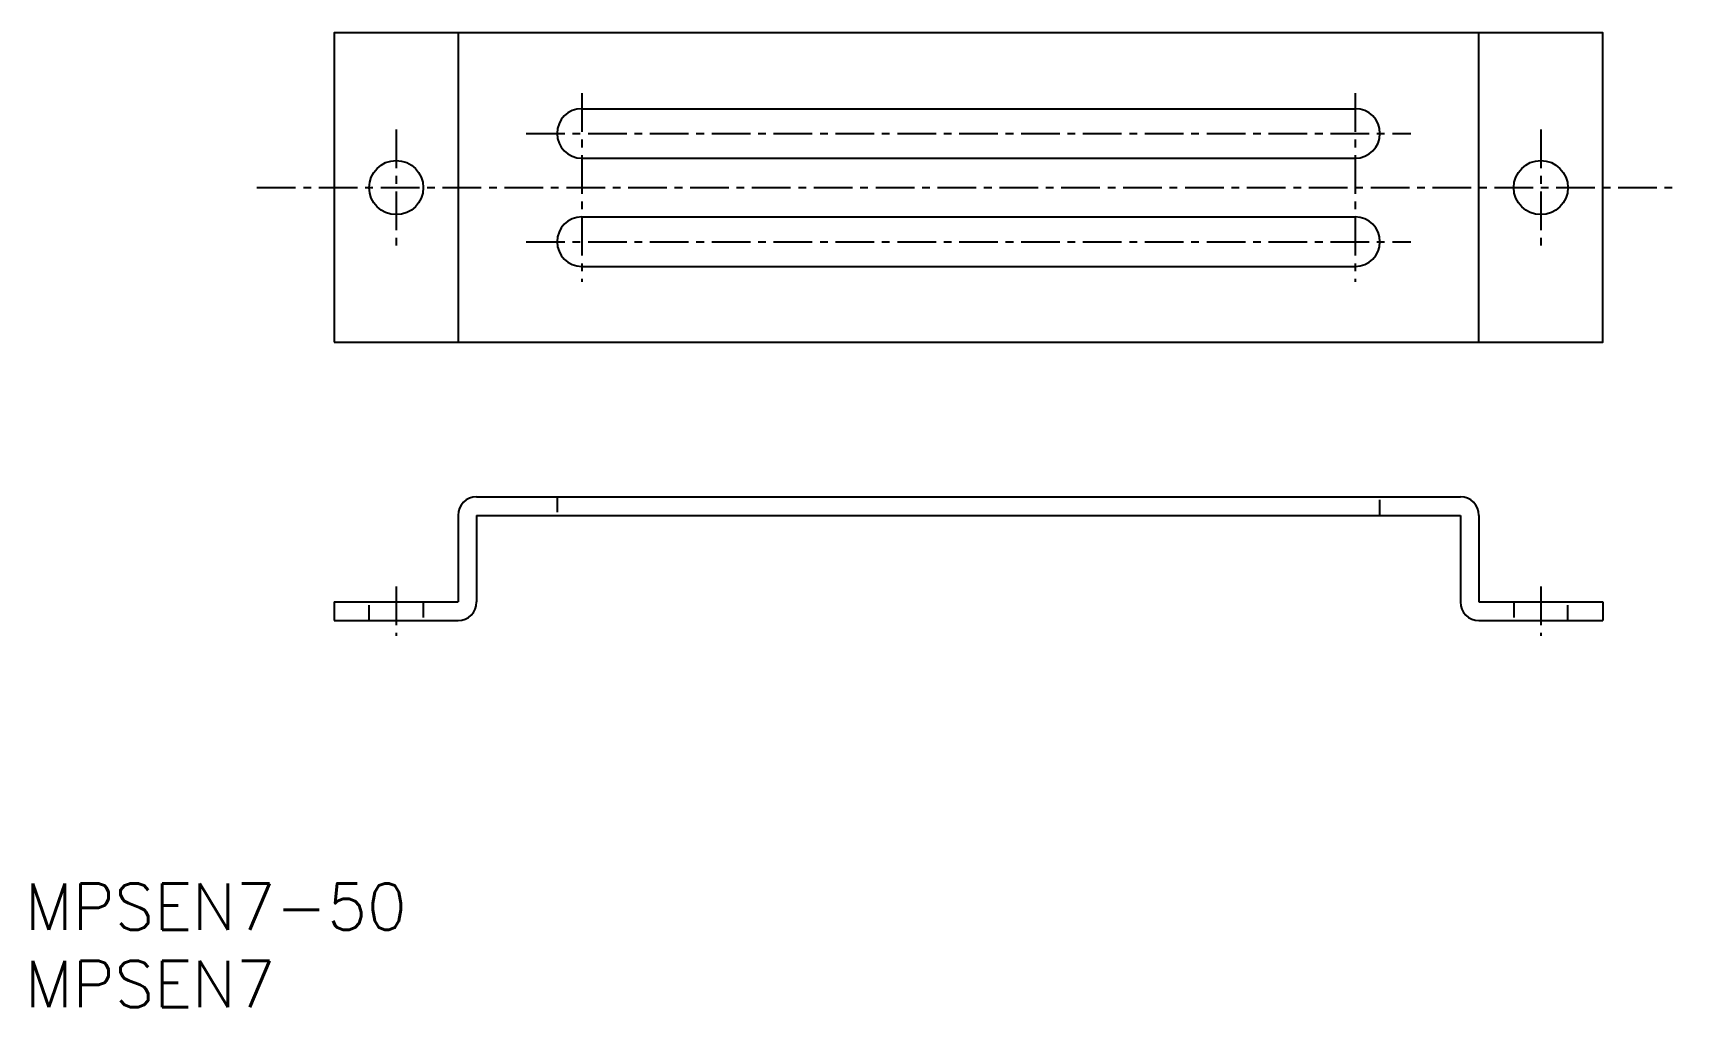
# Model space of a CAD drawing. Extents: x 66 to 172, y -94 to -31.
import ezdxf

# ---------------------------------------------------------------- set-up
doc = ezdxf.new("R2010")
doc.units = 0
doc.header["$LTSCALE"] = 2
doc.linetypes.add('CENTER', pattern=[2, 1.25, -0.25, 0.25, -0.25])
doc.linetypes.add('DASHED', pattern=[0.75, 0.5, -0.25])
doc.layers.get('0').update_dxf_attribs({"linetype": 'CONTINUOUS'})
doc.layers.add('CENTER', color=1, linetype='CENTER')
doc.styles.get("Standard").update_dxf_attribs({"font": 'txt.shx', "bigfont": 'bigfont.shx'})

msp = doc.modelspace()

# ---------------------------------------------------------------- linework, layer by layer
at = {"color": 7, "linetype": 'CONTINUOUS'}
for p, q in [((93.06, -31.25), (93.06, -51.25)), ((159.06, -51.25), (159.06, -31.25)), ((101.06, -36.15), (151.06, -36.15)), ((101.06, -39.35), (151.06, -39.35)), ((101.06, -43.15), (151.06, -43.15)), ((101.06, -46.35), (151.06, -46.35)), ((94.26, -61.25), (157.86, -61.25)), ((93.06, -62.45), (93.06, -68.05)), ((94.26, -62.45), (157.86, -62.45)), ((94.26, -62.45), (94.26, -68.05)), ((157.86, -62.45), (157.86, -68.05)), ((159.06, -62.45), (159.06, -68.05)), ((85.06, -68.05), (85.06, -69.25)), ((85.06, -68.05), (93.06, -68.05)), ((159.06, -68.05), (167.06, -68.05)), ((167.06, -68.05), (167.06, -69.25)), ((85.06, -69.25), (93.06, -69.25)), ((159.06, -69.25), (167.06, -69.25))]:
    msp.add_line(p, q, dxfattribs=at)
at = {"color": 3, "linetype": 'DASHED'}
for p, q in [((99.46, -61.25), (99.46, -62.45)), ((152.66, -62.45), (152.66, -61.25)), ((87.31, -69.25), (87.31, -68.05)), ((90.81, -68.05), (90.81, -69.25)), ((161.31, -68.05), (161.31, -69.25)), ((164.81, -69.25), (164.81, -68.05))]:
    msp.add_line(p, q, dxfattribs=at)
at = {"color": 7, "linetype": 'CONTINUOUS'}
msp.add_lwpolyline([(85.06, -51.25), (167.06, -51.25), (167.06, -31.25), (85.06, -31.25)], close=True, dxfattribs=at)
for centre in [(89.06, -41.25), (163.06, -41.25)]:
    msp.add_circle(centre, 1.75, dxfattribs=at)
for centre, radius, start, end in [((101.06, -37.75), 1.6, 90, 270), ((151.06, -37.75), 1.6, 270, 90), ((101.06, -44.75), 1.6, 90, 270), ((151.06, -44.75), 1.6, 270, 90), ((94.26, -62.45), 1.2, 90, 180), ((157.86, -62.45), 1.2, 0, 90), ((93.06, -68.05), 1.2, 270, 0), ((159.06, -68.05), 1.2, 180, 270)]:
    msp.add_arc(centre, radius, start, end, dxfattribs=at)
at = {"layer": 'CENTER', "color": 1, "linetype": 'CENTER'}
for p, q in [((101.06, -35.15), (101.06, -47.35)), ((151.06, -35.15), (151.06, -47.35)), ((89.06, -37.5), (89.06, -45)), ((97.46, -37.75), (154.66, -37.75)), ((163.06, -37.5), (163.06, -45)), ((80.06, -41.25), (172.06, -41.25)), ((97.46, -44.75), (154.66, -44.75)), ((89.06, -67.05), (89.06, -70.25)), ((163.06, -67.05), (163.06, -70.25))]:
    msp.add_line(p, q, dxfattribs=at)

# ---------------------------------------------------------------- texts
at = {"color": 7, "linetype": 'CONTINUOUS'}
for s, p in [('MPSEN7-50', (65.06, -89.25)), ('MPSEN7', (65.06, -94.25))]:
    msp.add_text(s, height=3, dxfattribs=at).set_placement(p)

doc.saveas('drawing.dxf')
